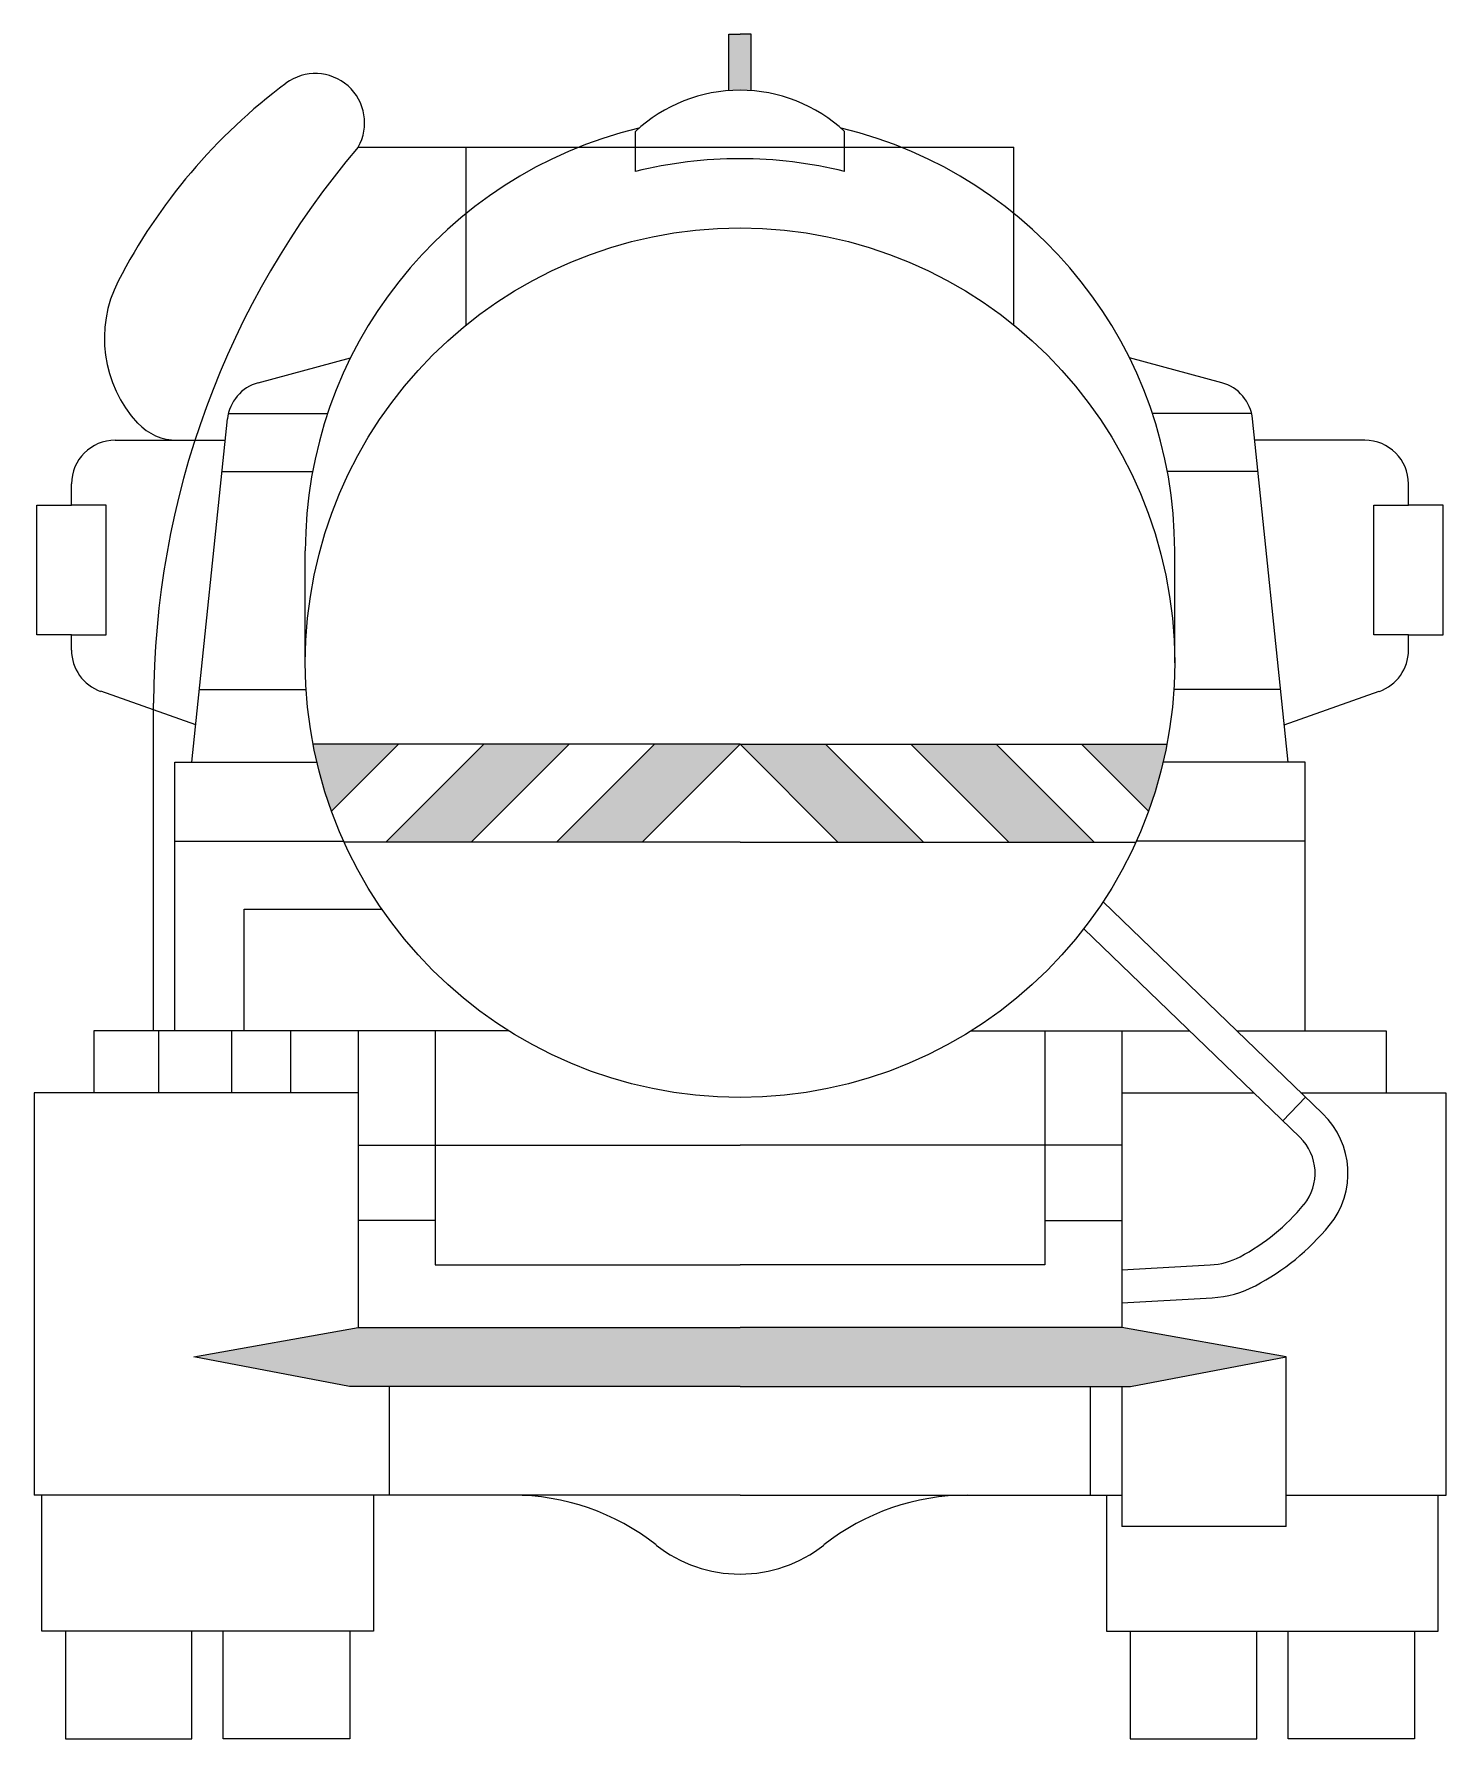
# Model space of a CAD drawing. Extents: x -46 to 46, y 0 to 112.
import ezdxf

# ---------------------------------------------------------------- set-up
doc = ezdxf.new("R2010")
doc.units = 0
doc.layers.add('LAYER01', color=7, linetype='CONTINUOUS')

msp = doc.modelspace()

# ---------------------------------------------------------------- linework, layer by layer
at = {"layer": 'LAYER01', "color": 7, "linetype": 'CONTINUOUS'}
for p, q in [((-0.73, 112.04), (0, 112.04)), ((-0.73, 108.32), (-0.73, 112.04)), ((0.73, 112.04), (0, 112.04)), ((0.73, 108.32), (0.73, 112.04)), ((-6.87, 103.01), (-6.87, 105.65)), ((6.87, 103.01), (6.87, 105.65)), ((-25.1, 104.61), (17.99, 104.61)), ((-17.99, 92.92), (-17.99, 104.61)), ((17.99, 92.92), (17.99, 104.61)), ((-31.66, 89.13), (-25.6, 90.76)), ((31.66, 89.13), (25.6, 90.76)), ((-36.02, 64.19), (-33.69, 86.75)), ((-33.63, 87.11), (-27.1, 87.11)), ((33.63, 87.11), (27.1, 87.11)), ((36.02, 64.19), (33.69, 86.75)), ((-41.07, 85.35), (-33.83, 85.35)), ((41.07, 85.35), (33.83, 85.35)), ((-34.05, 83.29), (-28.09, 83.29)), ((34.05, 83.29), (28.09, 83.29)), ((-43.94, 81.08), (-43.94, 82.48)), ((43.94, 81.08), (43.94, 82.48)), ((-46.22, 81.08), (-43.94, 81.08)), ((-46.22, 72.57), (-46.22, 81.08)), ((-41.65, 81.08), (-43.94, 81.08)), ((-41.65, 72.57), (-41.65, 81.08)), ((41.65, 81.08), (43.94, 81.08)), ((41.65, 72.57), (41.65, 81.08)), ((46.22, 81.08), (43.94, 81.08)), ((46.22, 72.57), (46.22, 81.08)), ((-28.57, 70.73), (-28.57, 78.07)), ((28.57, 70.73), (28.57, 78.07)), ((-43.94, 72.57), (-46.22, 72.57)), ((-43.94, 71.55), (-43.94, 72.57)), ((-43.94, 72.57), (-41.65, 72.57)), ((43.94, 72.57), (41.65, 72.57)), ((43.94, 71.55), (43.94, 72.57)), ((43.94, 72.57), (46.22, 72.57)), ((-35.77, 66.64), (-42.02, 68.85)), ((-35.53, 68.97), (-28.52, 68.97)), ((35.53, 68.97), (28.52, 68.97)), ((35.77, 66.64), (42.02, 68.85)), ((-38.54, 46.53), (-38.54, 68.07)), ((0, 65.37), (-28.06, 65.37)), ((-22.45, 65.37), (-26.85, 60.97)), ((-16.84, 65.37), (-23.28, 58.93)), ((-11.23, 65.37), (-17.67, 58.93)), ((-5.61, 65.37), (-12.06, 58.93)), ((0, 65.37), (-6.44, 58.93)), ((0, 65.37), (28.06, 65.37)), ((0, 65.37), (6.44, 58.93)), ((5.61, 65.37), (12.06, 58.93)), ((11.23, 65.37), (17.67, 58.93)), ((16.84, 65.37), (23.28, 58.93)), ((22.45, 65.37), (26.85, 60.97)), ((-37.15, 64.19), (-27.81, 64.19)), ((-37.15, 46.53), (-37.15, 64.19)), ((37.15, 64.19), (27.81, 64.19)), ((37.15, 46.53), (37.15, 64.19)), ((-37.15, 59), (-26.05, 59)), ((0, 58.93), (-26.02, 58.93)), ((0, 58.93), (26.02, 58.93)), ((37.15, 59), (26.05, 59)), ((38.29, 41.1), (23.87, 55.02)), ((-32.59, 54.54), (-23.54, 54.54)), ((-32.59, 46.53), (-32.59, 54.54)), ((36.79, 39.54), (22.59, 53.24)), ((-15.19, 46.53), (-42.48, 46.53)), ((-42.48, 46.53), (-42.48, 42.47)), ((-38.23, 46.53), (-38.23, 42.47)), ((-33.4, 42.47), (-33.4, 46.53)), ((-29.55, 46.53), (-29.55, 42.47)), ((-25.1, 46.53), (-25.1, 27.04)), ((-20.03, 46.53), (-20.03, 31.15)), ((15.19, 46.53), (29.55, 46.53)), ((20.03, 46.53), (20.03, 31.15)), ((25.1, 46.53), (25.1, 27.04)), ((32.66, 46.53), (42.48, 46.53)), ((42.48, 46.53), (42.48, 42.47)), ((-25.1, 42.47), (-46.4, 42.47)), ((-46.4, 42.47), (-46.4, 16.02)), ((25.1, 42.47), (33.76, 42.47)), ((35.68, 40.61), (37.18, 42.17)), ((36.87, 42.47), (46.4, 42.47)), ((46.4, 42.47), (46.4, 16)), ((-25.1, 39.02), (0, 39.02)), ((25.1, 39.02), (0, 39.02)), ((-20.03, 34.07), (-25.1, 34.07)), ((20.03, 34.07), (25.1, 34.07)), ((-20.03, 31.15), (0, 31.15)), ((20.03, 31.15), (0, 31.15)), ((25.1, 30.83), (30.91, 31.15)), ((25.1, 28.66), (31.03, 28.99)), ((-35.89, 25.11), (-25.1, 27.04)), ((-25.1, 27.04), (0, 27.04)), ((25.1, 27.04), (0, 27.04)), ((35.89, 25.11), (25.1, 27.04)), ((-25.67, 23.15), (-35.89, 25.11)), ((25.67, 23.15), (35.89, 25.11)), ((35.89, 13.97), (35.89, 25.11)), ((0, 23.15), (-25.67, 23.15)), ((-23.03, 16.02), (-23.03, 23.15)), ((0, 23.15), (25.67, 23.15)), ((23.03, 16.02), (23.03, 23.15)), ((25.1, 23.15), (25.1, 13.97)), ((0, 16.02), (-46.4, 16.02)), ((-45.89, 7.09), (-45.89, 16)), ((-24.09, 16.02), (-24.09, 7.09)), ((0, 16.02), (25.1, 16.02)), ((24.09, 16.02), (24.09, 7.09)), ((46.4, 16), (35.89, 16)), ((45.89, 7.09), (45.89, 16)), ((35.89, 13.97), (25.1, 13.97)), ((-24.09, 7.09), (-45.89, 7.09)), ((-44.33, 7.09), (-44.33, 0)), ((-36.02, 0), (-36.02, 7.09)), ((-33.96, 0), (-33.96, 7.09)), ((-25.65, 7.09), (-25.65, 0)), ((24.09, 7.09), (45.89, 7.09)), ((25.65, 7.09), (25.65, 0)), ((33.96, 0), (33.96, 7.09)), ((36.02, 0), (36.02, 7.09)), ((44.33, 7.09), (44.33, 0)), ((-44.33, 0), (-36.02, 0)), ((-25.65, 0), (-33.96, 0)), ((25.65, 0), (33.96, 0)), ((44.33, 0), (36.02, 0))]:
    msp.add_line(p, q, dxfattribs=at)
msp.add_circle((0, 70.73), 28.57, dxfattribs=at)
for centre, radius, start, end in [((-7.38, 78.59), 37.65, 126.6316, 152.8041), ((-27.91, 106.21), 3.24, 330.409, 126.6316), ((0, 98.26), 10.09, 90, 132.9249), ((0, 98.26), 10.09, 47.0751, 90), ((0, 78.07), 28.57, 103.4393, 180), ((0, 78.07), 28.57, 0, 76.5607), ((17.84, 68.07), 56.38, 139.6063, 180), ((0, 75.28), 28.57, 76.0824, 103.9176), ((-33.58, 92.05), 8.2, 152.8041, 222.8424), ((-30.95, 86.47), 2.75, 105.0319, 174.0914), ((30.95, 86.47), 2.75, 5.9086, 74.9681), ((-37, 88.88), 3.53, 222.8424, 270), ((-41.07, 82.48), 2.87, 90, 180), ((41.07, 82.48), 2.87, 0, 90), ((-41.07, 71.55), 2.87, 180, 250.5674), ((41.07, 71.55), 2.87, 289.4326, 0), ((34.52, 37.18), 5.44, 320.7803, 46.0281), ((34.52, 37.18), 3.28, 320.7803, 46.0281), ((26.56, 43.68), 13.55, 297.7376, 320.7803), ((26.56, 43.68), 15.71, 297.7376, 320.7803), ((30.65, 35.91), 4.77, 273.1462, 297.7376), ((30.65, 35.91), 6.93, 273.1462, 297.7376), ((-14.96, 0.74), 15.28, 51.7759, 90), ((14.96, 0.74), 15.28, 90, 128.2241), ((0, 19.73), 8.9, 231.7759, 270), ((0, 19.73), 8.9, 270, 308.2241)]:
    msp.add_arc(centre, radius, start, end, dxfattribs=at)
for points in [[(-0.73, 108.32), (0, 108.35), (-0.73, 112.04), (0, 112.04)], [(0.73, 108.32), (0, 108.35), (0.73, 112.04), (0, 112.04)], [(-26.85, 60.97), (-28.06, 65.37), (-22.45, 65.37)], [(-26.85, 60.97), (-27.55, 63.17), (-28.06, 65.37)], [(-23.28, 58.93), (-17.67, 58.93), (-16.84, 65.37), (-11.23, 65.37)], [(-12.06, 58.93), (-6.44, 58.93), (-5.61, 65.37), (0, 65.37)], [(12.06, 58.93), (6.44, 58.93), (5.61, 65.37), (0, 65.37)], [(23.28, 58.93), (17.67, 58.93), (16.84, 65.37), (11.23, 65.37)], [(26.85, 60.97), (28.06, 65.37), (22.45, 65.37)], [(26.85, 60.97), (27.55, 63.17), (28.06, 65.37)], [(-25.67, 23.15), (-25.1, 27.04), (-35.89, 25.11)], [(0, 23.15), (0, 27.04), (-25.67, 23.15), (-25.1, 27.04)], [(0, 23.15), (0, 27.04), (25.67, 23.15), (25.1, 27.04)], [(25.67, 23.15), (25.1, 27.04), (35.89, 25.11)]]:
    msp.add_solid(points, dxfattribs=at)

doc.saveas('drawing.dxf')
